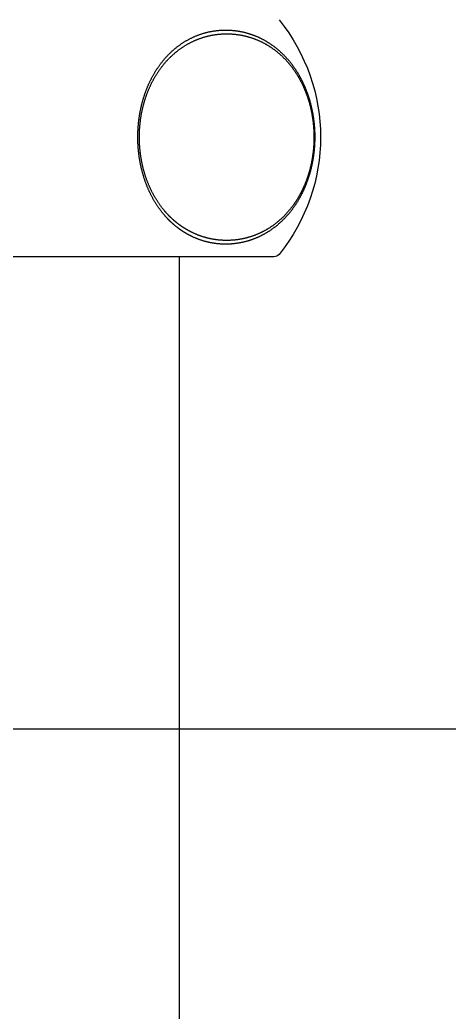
# Model space of a CAD drawing. Header units: millimetres. Extents: x 2213 to 82676, y 1050 to 28650.
# Drawn here: x 22567.75 to 22588, y 17190.01 to 17236.81 of the extents above; entities that cross this region are included whole.
import ezdxf

# ---------------------------------------------------------------- set-up
doc = ezdxf.new("R2010")
doc.units = ezdxf.units.MM
doc.header["$LTSCALE"] = 200
doc.linetypes.add('DASHED', pattern=[0.75, 0.5, -0.25])
doc.linetypes.add('H1', pattern=[1, 0.5, -0.5])
doc.layers.add('A-FIX', color=5, linetype='Continuous')

# ---------------------------------------------------------------- blocks, each defined once
blk = doc.blocks.new('대변기 정면도')
at = {"linetype": 'Continuous'}
for p, q in [((14963.063, 31238.433), (15004.861, 31238.433)), ((14967.537, 31238.433), (14967.537, 30958.436))]:
    blk.add_line(p, q, dxfattribs=at)
at = {"linetype": 'H1', "ltscale": 30}
blk.add_line((14728.962, 31216.158), (15238.962, 31216.158), dxfattribs=at)
at = {"linetype": 'DASHED'}
for points in [[(14964.323, 31248.987), (14964.299, 31248.98), (14964.275, 31248.973), (14964.251, 31248.966), (14964.227, 31248.958), (14964.204, 31248.951), (14964.18, 31248.943), (14964.156, 31248.935), (14964.132, 31248.927), (14964.109, 31248.919), (14964.085, 31248.91), (14964.061, 31248.902), (14964.038, 31248.893), (14964.015, 31248.884), (14963.991, 31248.875), (14963.968, 31248.866), (14963.945, 31248.857), (14963.921, 31248.847), (14963.898, 31248.838), (14963.875, 31248.828), (14963.852, 31248.818), (14963.829, 31248.808), (14963.806, 31248.798), (14963.783, 31248.787), (14963.761, 31248.777), (14963.738, 31248.766), (14963.715, 31248.755), (14963.693, 31248.744), (14963.67, 31248.733), (14963.648, 31248.722), (14963.626, 31248.711), (14963.603, 31248.699), (14963.581, 31248.687), (14963.559, 31248.676), (14963.537, 31248.664), (14963.515, 31248.651), (14963.493, 31248.639), (14963.472, 31248.627), (14963.45, 31248.614), (14963.428, 31248.602), (14963.407, 31248.589), (14963.385, 31248.576), (14963.364, 31248.563), (14963.343, 31248.549), (14963.322, 31248.536), (14963.3, 31248.523), (14963.279, 31248.509), (14963.258, 31248.495), (14963.238, 31248.481), (14963.217, 31248.467), (14963.196, 31248.453), (14963.176, 31248.439), (14963.155, 31248.424), (14963.135, 31248.41), (14963.114, 31248.395), (14963.094, 31248.381), (14963.074, 31248.366), (14963.054, 31248.351), (14963.034, 31248.335), (14963.014, 31248.32), (14962.994, 31248.305), (14962.975, 31248.289), (14962.955, 31248.274), (14962.936, 31248.258), (14962.916, 31248.242), (14962.897, 31248.226), (14962.878, 31248.21), (14962.859, 31248.194), (14962.84, 31248.177), (14962.821, 31248.161), (14962.802, 31248.144), (14962.784, 31248.127), (14962.765, 31248.111), (14962.747, 31248.094), (14962.728, 31248.077), (14962.71, 31248.06), (14962.692, 31248.042), (14962.674, 31248.025), (14962.656, 31248.007), (14962.638, 31247.99), (14962.62, 31247.972), (14962.602, 31247.954), (14962.585, 31247.937), (14962.567, 31247.919), (14962.55, 31247.901), (14962.533, 31247.882), (14962.516, 31247.864), (14962.499, 31247.846), (14962.482, 31247.827), (14962.465, 31247.809), (14962.448, 31247.79), (14962.431, 31247.771), (14962.415, 31247.752), (14962.398, 31247.733), (14962.382, 31247.714), (14962.366, 31247.695), (14962.35, 31247.676), (14962.334, 31247.657), (14962.318, 31247.637), (14962.302, 31247.618), (14962.287, 31247.598), (14962.271, 31247.579), (14962.256, 31247.559), (14962.24, 31247.539), (14962.225, 31247.519), (14962.21, 31247.499), (14962.195, 31247.479), (14962.18, 31247.459), (14962.165, 31247.439), (14962.151, 31247.419), (14962.136, 31247.398), (14962.122, 31247.378), (14962.107, 31247.357), (14962.093, 31247.337), (14962.079, 31247.316), (14962.065, 31247.295), (14962.051, 31247.274), (14962.037, 31247.253), (14962.023, 31247.232), (14962.01, 31247.211), (14961.996, 31247.19), (14961.983, 31247.169), (14961.97, 31247.148), (14961.957, 31247.126), (14961.943, 31247.105), (14961.931, 31247.084), (14961.918, 31247.062), (14961.905, 31247.041), (14961.892, 31247.019), (14961.88, 31246.997), (14961.867, 31246.975), (14961.855, 31246.954), (14961.843, 31246.932), (14961.831, 31246.91), (14961.819, 31246.888), (14961.807, 31246.866), (14961.795, 31246.843), (14961.784, 31246.821), (14961.772, 31246.799), (14961.761, 31246.777), (14961.749, 31246.754), (14961.738, 31246.732), (14961.727, 31246.709), (14961.716, 31246.687), (14961.705, 31246.664), (14961.694, 31246.642), (14961.684, 31246.619), (14961.673, 31246.596), (14961.663, 31246.574), (14961.652, 31246.551), (14961.642, 31246.528), (14961.632, 31246.505), (14961.622, 31246.482), (14961.612, 31246.459), (14961.602, 31246.436), (14961.592, 31246.413), (14961.583, 31246.39), (14961.573, 31246.367), (14961.564, 31246.343), (14961.555, 31246.32), (14961.545, 31246.297), (14961.536, 31246.273), (14961.527, 31246.25), (14961.519, 31246.227), (14961.51, 31246.203), (14961.501, 31246.18), (14961.493, 31246.156), (14961.484, 31246.132), (14961.476, 31246.109), (14961.468, 31246.085), (14961.459, 31246.061), (14961.451, 31246.038), (14961.443, 31246.014), (14961.436, 31245.99), (14961.428, 31245.966), (14961.42, 31245.942), (14961.413, 31245.919), (14961.405, 31245.895), (14961.398, 31245.871), (14961.391, 31245.847), (14961.384, 31245.823), (14961.377, 31245.799), (14961.37, 31245.774), (14961.363, 31245.75), (14961.356, 31245.726), (14961.35, 31245.702), (14961.343, 31245.678), (14961.337, 31245.653), (14961.331, 31245.629), (14961.324, 31245.605), (14961.318, 31245.581), (14961.312, 31245.556), (14961.307, 31245.532), (14961.301, 31245.508), (14961.295, 31245.483), (14961.29, 31245.459), (14961.284, 31245.434), (14961.279, 31245.41), (14961.273, 31245.385), (14961.268, 31245.361), (14961.263, 31245.336), (14961.258, 31245.312), (14961.253, 31245.287), (14961.249, 31245.262), (14961.244, 31245.238), (14961.239, 31245.213), (14961.235, 31245.189), (14961.231, 31245.164), (14961.226, 31245.139), (14961.222, 31245.114), (14961.218, 31245.09), (14961.214, 31245.065), (14961.21, 31245.04), (14961.207, 31245.015), (14961.203, 31244.991), (14961.199, 31244.966), (14961.196, 31244.941), (14961.193, 31244.916), (14961.189, 31244.891), (14961.186, 31244.867), (14961.183, 31244.842), (14961.18, 31244.817), (14961.177, 31244.792), (14961.175, 31244.767), (14961.172, 31244.742), (14961.169, 31244.717), (14961.167, 31244.692), (14961.165, 31244.667), (14961.162, 31244.642), (14961.16, 31244.617), (14961.158, 31244.592), (14961.156, 31244.567), (14961.154, 31244.542), (14961.152, 31244.517), (14961.151, 31244.492), (14961.149, 31244.467), (14961.148, 31244.442), (14961.146, 31244.417), (14961.145, 31244.392), (14961.144, 31244.367), (14961.143, 31244.342), (14961.142, 31244.317), (14961.141, 31244.292), (14961.14, 31244.267), (14961.14, 31244.242), (14961.139, 31244.217), (14961.138, 31244.192), (14961.138, 31244.167), (14961.138, 31244.142), (14961.138, 31244.117), (14961.137, 31244.092), (14961.137, 31244.067), (14961.138, 31244.041), (14961.138, 31244.016), (14961.138, 31243.991), (14961.138, 31243.966), (14961.139, 31243.941), (14961.139, 31243.916), (14961.14, 31243.891), (14961.141, 31243.866), (14961.142, 31243.841), (14961.143, 31243.816), (14961.144, 31243.791), (14961.145, 31243.766), (14961.146, 31243.741), (14961.148, 31243.716), (14961.149, 31243.691), (14961.151, 31243.666), (14961.152, 31243.641), (14961.154, 31243.616), (14961.156, 31243.591), (14961.158, 31243.566), (14961.16, 31243.541), (14961.162, 31243.516), (14961.165, 31243.491), (14961.167, 31243.466), (14961.169, 31243.441), (14961.172, 31243.416), (14961.175, 31243.391), (14961.177, 31243.366), (14961.18, 31243.341), (14961.183, 31243.317), (14961.186, 31243.292), (14961.189, 31243.267), (14961.193, 31243.242), (14961.196, 31243.217), (14961.199, 31243.192), (14961.203, 31243.168), (14961.207, 31243.143), (14961.21, 31243.118), (14961.214, 31243.093), (14961.218, 31243.068), (14961.222, 31243.044), (14961.226, 31243.019), (14961.231, 31242.994), (14961.235, 31242.97), (14961.24, 31242.945), (14961.244, 31242.92), (14961.249, 31242.896), (14961.254, 31242.871), (14961.258, 31242.846), (14961.263, 31242.822), (14961.268, 31242.797), (14961.274, 31242.773), (14961.279, 31242.748), (14961.284, 31242.724), (14961.29, 31242.699), (14961.295, 31242.675), (14961.301, 31242.651), (14961.307, 31242.626), (14961.312, 31242.602), (14961.318, 31242.577), (14961.325, 31242.553), (14961.331, 31242.529), (14961.337, 31242.505), (14961.343, 31242.48), (14961.35, 31242.456), (14961.356, 31242.432), (14961.363, 31242.408), (14961.37, 31242.384), (14961.377, 31242.36), (14961.384, 31242.336), (14961.391, 31242.311), (14961.398, 31242.287), (14961.405, 31242.264), (14961.413, 31242.24), (14961.42, 31242.216), (14961.428, 31242.192), (14961.436, 31242.168), (14961.443, 31242.144), (14961.451, 31242.12), (14961.459, 31242.097), (14961.468, 31242.073), (14961.476, 31242.049), (14961.484, 31242.026), (14961.493, 31242.002), (14961.501, 31241.979), (14961.51, 31241.955), (14961.519, 31241.932), (14961.527, 31241.908), (14961.536, 31241.885), (14961.545, 31241.861), (14961.555, 31241.838), (14961.564, 31241.815), (14961.573, 31241.792), (14961.583, 31241.768), (14961.592, 31241.745), (14961.602, 31241.722), (14961.612, 31241.699), (14961.622, 31241.676), (14961.632, 31241.653), (14961.642, 31241.63), (14961.652, 31241.607), (14961.663, 31241.585), (14961.673, 31241.562), (14961.684, 31241.539), (14961.694, 31241.516), (14961.705, 31241.494), (14961.716, 31241.471), (14961.727, 31241.449), (14961.738, 31241.426), (14961.749, 31241.404), (14961.761, 31241.381), (14961.772, 31241.359), (14961.784, 31241.337), (14961.795, 31241.315), (14961.807, 31241.293), (14961.819, 31241.27), (14961.831, 31241.248), (14961.843, 31241.226), (14961.855, 31241.205), (14961.867, 31241.183), (14961.88, 31241.161), (14961.892, 31241.139), (14961.905, 31241.118), (14961.918, 31241.096), (14961.931, 31241.074), (14961.943, 31241.053), (14961.957, 31241.032), (14961.97, 31241.01), (14961.983, 31240.989), (14961.996, 31240.968), (14962.01, 31240.947), (14962.023, 31240.926), (14962.037, 31240.905), (14962.051, 31240.884), (14962.065, 31240.863), (14962.079, 31240.842), (14962.093, 31240.822), (14962.107, 31240.801), (14962.122, 31240.78), (14962.136, 31240.76), (14962.151, 31240.74), (14962.165, 31240.719), (14962.18, 31240.699), (14962.195, 31240.679), (14962.21, 31240.659), (14962.225, 31240.639), (14962.24, 31240.619), (14962.256, 31240.599), (14962.271, 31240.579), (14962.287, 31240.56), (14962.302, 31240.54), (14962.318, 31240.521), (14962.334, 31240.501), (14962.35, 31240.482), (14962.366, 31240.463), (14962.382, 31240.444), (14962.399, 31240.425), (14962.415, 31240.406), (14962.431, 31240.387), (14962.448, 31240.368), (14962.465, 31240.349), (14962.482, 31240.331), (14962.499, 31240.312), (14962.516, 31240.294), (14962.533, 31240.276), (14962.55, 31240.258), (14962.567, 31240.24), (14962.585, 31240.222), (14962.602, 31240.204), (14962.62, 31240.186), (14962.638, 31240.168), (14962.656, 31240.151), (14962.674, 31240.133), (14962.692, 31240.116), (14962.71, 31240.099), (14962.728, 31240.081), (14962.746, 31240.064), (14962.765, 31240.048), (14962.784, 31240.031), (14962.802, 31240.014), (14962.821, 31239.997), (14962.84, 31239.981), (14962.859, 31239.965), (14962.878, 31239.948), (14962.897, 31239.932), (14962.916, 31239.916), (14962.936, 31239.9), (14962.955, 31239.885), (14962.975, 31239.869), (14962.994, 31239.853), (14963.014, 31239.838), (14963.034, 31239.823), (14963.054, 31239.808), (14963.074, 31239.793), (14963.094, 31239.778), (14963.114, 31239.763), (14963.135, 31239.748), (14963.155, 31239.734), (14963.176, 31239.719), (14963.196, 31239.705), (14963.217, 31239.691), (14963.238, 31239.677), (14963.258, 31239.663), (14963.279, 31239.649), (14963.3, 31239.635), (14963.322, 31239.622), (14963.343, 31239.609), (14963.364, 31239.595), (14963.385, 31239.582), (14963.407, 31239.569), (14963.428, 31239.557), (14963.45, 31239.544), (14963.472, 31239.531), (14963.493, 31239.519), (14963.515, 31239.507), (14963.537, 31239.495), (14963.559, 31239.483), (14963.581, 31239.471), (14963.603, 31239.459), (14963.626, 31239.448), (14963.648, 31239.436), (14963.67, 31239.425), (14963.693, 31239.414), (14963.715, 31239.403), (14963.738, 31239.392), (14963.761, 31239.381), (14963.783, 31239.371), (14963.806, 31239.361), (14963.829, 31239.35), (14963.852, 31239.34), (14963.875, 31239.33), (14963.898, 31239.321), (14963.921, 31239.311), (14963.944, 31239.301), (14963.968, 31239.292), (14963.991, 31239.283), (14964.014, 31239.274), (14964.038, 31239.265), (14964.061, 31239.256), (14964.085, 31239.248), (14964.108, 31239.24), (14964.132, 31239.231), (14964.156, 31239.223), (14964.18, 31239.215), (14964.203, 31239.208), (14964.227, 31239.2), (14964.251, 31239.193), (14964.275, 31239.185), (14964.299, 31239.178), (14964.323, 31239.171), (14964.347, 31239.165), (14964.372, 31239.158), (14964.396, 31239.151), (14964.42, 31239.145), (14964.444, 31239.139), (14964.469, 31239.133), (14964.493, 31239.127), (14964.517, 31239.122), (14964.542, 31239.116), (14964.566, 31239.111), (14964.591, 31239.106), (14964.615, 31239.101), (14964.64, 31239.096), (14964.665, 31239.091), (14964.689, 31239.087), (14964.714, 31239.082), (14964.739, 31239.078), (14964.763, 31239.074), (14964.788, 31239.07), (14964.813, 31239.067), (14964.838, 31239.063), (14964.862, 31239.06), (14964.887, 31239.057), (14964.912, 31239.054), (14964.937, 31239.051), (14964.962, 31239.048), (14964.987, 31239.046), (14965.012, 31239.043), (14965.037, 31239.041), (14965.062, 31239.039), (14965.087, 31239.037), (14965.112, 31239.036), (14965.137, 31239.034), (14965.162, 31239.033), (14965.187, 31239.032), (14965.212, 31239.031), (14965.237, 31239.03), (14965.262, 31239.03), (14965.287, 31239.029), (14965.312, 31239.029), (14965.337, 31239.029), (14965.362, 31239.029), (14965.387, 31239.029), (14965.412, 31239.029), (14965.437, 31239.03), (14965.462, 31239.031), (14965.487, 31239.032), (14965.512, 31239.033), (14965.537, 31239.034), (14965.562, 31239.035), (14965.587, 31239.037), (14965.612, 31239.039), (14965.637, 31239.041), (14965.662, 31239.043), (14965.687, 31239.045), (14965.712, 31239.047), (14965.737, 31239.05), (14965.762, 31239.053), (14965.787, 31239.056), (14965.812, 31239.059), (14965.836, 31239.062), (14965.861, 31239.066), (14965.886, 31239.069), (14965.911, 31239.073), (14965.935, 31239.077), (14965.96, 31239.081), (14965.985, 31239.086), (14966.009, 31239.09), (14966.034, 31239.095), (14966.059, 31239.099), (14966.083, 31239.104), (14966.108, 31239.11), (14966.132, 31239.115), (14966.157, 31239.12), (14966.181, 31239.126), (14966.205, 31239.132), (14966.23, 31239.138), (14966.254, 31239.144), (14966.278, 31239.15), (14966.303, 31239.157), (14966.327, 31239.163), (14966.351, 31239.17), (14966.375, 31239.177), (14966.399, 31239.184), (14966.423, 31239.192), (14966.447, 31239.199), (14966.471, 31239.207), (14966.495, 31239.215), (14966.518, 31239.223), (14966.542, 31239.231), (14966.566, 31239.239), (14966.589, 31239.247), (14966.613, 31239.256), (14966.636, 31239.265), (14966.66, 31239.274), (14966.683, 31239.283), (14966.706, 31239.292), (14966.73, 31239.301), (14966.753, 31239.311), (14966.776, 31239.321), (14966.799, 31239.33), (14966.822, 31239.34), (14966.845, 31239.351), (14966.867, 31239.361), (14966.89, 31239.371), (14966.913, 31239.382)], [(14968.272, 31240.449), (14968.291, 31240.472), (14968.31, 31240.495), (14968.328, 31240.517), (14968.346, 31240.54), (14968.364, 31240.564), (14968.382, 31240.587), (14968.4, 31240.61), (14968.418, 31240.634), (14968.435, 31240.657), (14968.452, 31240.681), (14968.47, 31240.705), (14968.487, 31240.729), (14968.504, 31240.753), (14968.52, 31240.777), (14968.537, 31240.801), (14968.553, 31240.826), (14968.57, 31240.85), (14968.586, 31240.875), (14968.602, 31240.899), (14968.618, 31240.924), (14968.633, 31240.949), (14968.649, 31240.974), (14968.664, 31240.999), (14968.68, 31241.024), (14968.695, 31241.05), (14968.71, 31241.075), (14968.725, 31241.101), (14968.739, 31241.126), (14968.754, 31241.152), (14968.768, 31241.178), (14968.782, 31241.203), (14968.796, 31241.229), (14968.81, 31241.255), (14968.824, 31241.281), (14968.838, 31241.308), (14968.851, 31241.334), (14968.865, 31241.36), (14968.878, 31241.386), (14968.891, 31241.413), (14968.904, 31241.439), (14968.916, 31241.466), (14968.929, 31241.493), (14968.942, 31241.519), (14968.954, 31241.546), (14968.966, 31241.573), (14968.978, 31241.6), (14968.99, 31241.627), (14969.002, 31241.654), (14969.013, 31241.681), (14969.025, 31241.708), (14969.036, 31241.736), (14969.047, 31241.763), (14969.058, 31241.79), (14969.069, 31241.817), (14969.079, 31241.845), (14969.09, 31241.872), (14969.1, 31241.9), (14969.111, 31241.927), (14969.121, 31241.955), (14969.131, 31241.983), (14969.14, 31242.01), (14969.15, 31242.038), (14969.16, 31242.066), (14969.169, 31242.094), (14969.178, 31242.122), (14969.187, 31242.15), (14969.196, 31242.178), (14969.205, 31242.206), (14969.214, 31242.234), (14969.222, 31242.262), (14969.23, 31242.29), (14969.239, 31242.318), (14969.247, 31242.346), (14969.255, 31242.374), (14969.262, 31242.403), (14969.27, 31242.431), (14969.278, 31242.459), (14969.285, 31242.488), (14969.292, 31242.516), (14969.299, 31242.545), (14969.306, 31242.573), (14969.313, 31242.602), (14969.32, 31242.63), (14969.326, 31242.659), (14969.333, 31242.687), (14969.339, 31242.716), (14969.345, 31242.745), (14969.351, 31242.773), (14969.357, 31242.802), (14969.363, 31242.831), (14969.368, 31242.86), (14969.374, 31242.888), (14969.379, 31242.917), (14969.384, 31242.946), (14969.389, 31242.975), (14969.394, 31243.004), (14969.399, 31243.033), (14969.404, 31243.062), (14969.408, 31243.091), (14969.413, 31243.12), (14969.417, 31243.149), (14969.421, 31243.178), (14969.425, 31243.207), (14969.429, 31243.236), (14969.433, 31243.265), (14969.436, 31243.294), (14969.44, 31243.323), (14969.443, 31243.353), (14969.446, 31243.382), (14969.449, 31243.411), (14969.452, 31243.44), (14969.455, 31243.469), (14969.458, 31243.499), (14969.46, 31243.528), (14969.463, 31243.557), (14969.465, 31243.586), (14969.467, 31243.616), (14969.469, 31243.645), (14969.471, 31243.674), (14969.473, 31243.704), (14969.474, 31243.733), (14969.476, 31243.762), (14969.477, 31243.791), (14969.478, 31243.821), (14969.48, 31243.85), (14969.48, 31243.879), (14969.481, 31243.909), (14969.482, 31243.938), (14969.483, 31243.967), (14969.483, 31243.997), (14969.483, 31244.026), (14969.483, 31244.056), (14969.484, 31244.085), (14969.483, 31244.114), (14969.483, 31244.144), (14969.483, 31244.173), (14969.482, 31244.202), (14969.482, 31244.232), (14969.481, 31244.261), (14969.48, 31244.29), (14969.479, 31244.32), (14969.478, 31244.349), (14969.477, 31244.378), (14969.475, 31244.408), (14969.474, 31244.437), (14969.472, 31244.466), (14969.47, 31244.495), (14969.468, 31244.525), (14969.466, 31244.554), (14969.464, 31244.583), (14969.462, 31244.613), (14969.459, 31244.642), (14969.457, 31244.671), (14969.454, 31244.7), (14969.451, 31244.729), (14969.448, 31244.759), (14969.445, 31244.788), (14969.442, 31244.817), (14969.438, 31244.846), (14969.435, 31244.875), (14969.431, 31244.904), (14969.427, 31244.933), (14969.424, 31244.962), (14969.42, 31244.991), (14969.415, 31245.02), (14969.411, 31245.049), (14969.407, 31245.078), (14969.402, 31245.107), (14969.397, 31245.136), (14969.392, 31245.165), (14969.387, 31245.194), (14969.382, 31245.223), (14969.377, 31245.252), (14969.372, 31245.281), (14969.366, 31245.31), (14969.361, 31245.338), (14969.355, 31245.367), (14969.349, 31245.396), (14969.343, 31245.425), (14969.337, 31245.453), (14969.33, 31245.482), (14969.324, 31245.51), (14969.317, 31245.539), (14969.31, 31245.568), (14969.303, 31245.596), (14969.296, 31245.625), (14969.289, 31245.653), (14969.282, 31245.682), (14969.274, 31245.71), (14969.267, 31245.738), (14969.259, 31245.767), (14969.251, 31245.795), (14969.243, 31245.823), (14969.235, 31245.851), (14969.227, 31245.88), (14969.218, 31245.908), (14969.21, 31245.936), (14969.201, 31245.964), (14969.192, 31245.992), (14969.183, 31246.02), (14969.174, 31246.048), (14969.165, 31246.076), (14969.155, 31246.104), (14969.146, 31246.132), (14969.136, 31246.159), (14969.126, 31246.187), (14969.116, 31246.215), (14969.106, 31246.243), (14969.096, 31246.27), (14969.085, 31246.298), (14969.075, 31246.325), (14969.064, 31246.353), (14969.053, 31246.38), (14969.042, 31246.407), (14969.031, 31246.435), (14969.02, 31246.462), (14969.008, 31246.489), (14968.997, 31246.516), (14968.985, 31246.543), (14968.973, 31246.57), (14968.961, 31246.597), (14968.949, 31246.624), (14968.936, 31246.65), (14968.924, 31246.677), (14968.911, 31246.704), (14968.899, 31246.73), (14968.886, 31246.757), (14968.873, 31246.783), (14968.859, 31246.809), (14968.846, 31246.836), (14968.832, 31246.862), (14968.819, 31246.888), (14968.805, 31246.914), (14968.791, 31246.94), (14968.777, 31246.966), (14968.763, 31246.991), (14968.748, 31247.017), (14968.734, 31247.043), (14968.719, 31247.068), (14968.704, 31247.093), (14968.689, 31247.119), (14968.674, 31247.144), (14968.659, 31247.169), (14968.643, 31247.194), (14968.627, 31247.219), (14968.612, 31247.244), (14968.596, 31247.269), (14968.58, 31247.293), (14968.563, 31247.318), (14968.547, 31247.342), (14968.53, 31247.367), (14968.514, 31247.391), (14968.497, 31247.415), (14968.48, 31247.439), (14968.463, 31247.463), (14968.445, 31247.487), (14968.428, 31247.511), (14968.41, 31247.534), (14968.393, 31247.558), (14968.375, 31247.581), (14968.357, 31247.604), (14968.338, 31247.627), (14968.32, 31247.651), (14968.301, 31247.673), (14968.283, 31247.696), (14968.264, 31247.719), (14968.245, 31247.741), (14968.226, 31247.764), (14968.206, 31247.786), (14968.187, 31247.808), (14968.167, 31247.83), (14968.148, 31247.852), (14968.128, 31247.874), (14968.108, 31247.895), (14968.088, 31247.917), (14968.067, 31247.938), (14968.047, 31247.959), (14968.026, 31247.98), (14968.006, 31248.001), (14967.985, 31248.022), (14967.964, 31248.043), (14967.942, 31248.063), (14967.921, 31248.083), (14967.9, 31248.104), (14967.878, 31248.124), (14967.856, 31248.143), (14967.835, 31248.163), (14967.812, 31248.183), (14967.79, 31248.202), (14967.768, 31248.221), (14967.746, 31248.24), (14967.723, 31248.259), (14967.7, 31248.278), (14967.677, 31248.296), (14967.654, 31248.315), (14967.631, 31248.333), (14967.608, 31248.351), (14967.585, 31248.369), (14967.561, 31248.386), (14967.538, 31248.404), (14967.514, 31248.421), (14967.49, 31248.438), (14967.466, 31248.455), (14967.442, 31248.472), (14967.417, 31248.488), (14967.393, 31248.505), (14967.368, 31248.521), (14967.343, 31248.537), (14967.319, 31248.553), (14967.294, 31248.568), (14967.269, 31248.584), (14967.243, 31248.599), (14967.218, 31248.614), (14967.193, 31248.629), (14967.167, 31248.644), (14967.142, 31248.658), (14967.116, 31248.672), (14967.09, 31248.686), (14967.064, 31248.7), (14967.038, 31248.714), (14967.012, 31248.727), (14966.985, 31248.741), (14966.959, 31248.754), (14966.933, 31248.767), (14966.906, 31248.779), (14966.879, 31248.792), (14966.853, 31248.804), (14966.826, 31248.816), (14966.799, 31248.828), (14966.772, 31248.839), (14966.745, 31248.851), (14966.717, 31248.862), (14966.69, 31248.873), (14966.663, 31248.883), (14966.635, 31248.894), (14966.608, 31248.904), (14966.58, 31248.914), (14966.552, 31248.924), (14966.524, 31248.934), (14966.496, 31248.943), (14966.468, 31248.952), (14966.44, 31248.961), (14966.412, 31248.97), (14966.384, 31248.978), (14966.356, 31248.986), (14966.328, 31248.994), (14966.299, 31249.002), (14966.271, 31249.01), (14966.242, 31249.017), (14966.214, 31249.024), (14966.185, 31249.031), (14966.157, 31249.038), (14966.128, 31249.044), (14966.099, 31249.05), (14966.07, 31249.056), (14966.042, 31249.062), (14966.013, 31249.068), (14965.984, 31249.073), (14965.955, 31249.078), (14965.926, 31249.083), (14965.897, 31249.087), (14965.868, 31249.092), (14965.838, 31249.096), (14965.809, 31249.1), (14965.78, 31249.103), (14965.751, 31249.107), (14965.722, 31249.11), (14965.692, 31249.113), (14965.663, 31249.115), (14965.634, 31249.118), (14965.604, 31249.12), (14965.575, 31249.122), (14965.546, 31249.124), (14965.516, 31249.125), (14965.487, 31249.127), (14965.457, 31249.128), (14965.428, 31249.128), (14965.398, 31249.129), (14965.369, 31249.129), (14965.34, 31249.129), (14965.31, 31249.129), (14965.281, 31249.129), (14965.251, 31249.128), (14965.222, 31249.127), (14965.192, 31249.126), (14965.163, 31249.125), (14965.134, 31249.123), (14965.104, 31249.122), (14965.075, 31249.12), (14965.045, 31249.117), (14965.016, 31249.115), (14964.987, 31249.112), (14964.957, 31249.109), (14964.928, 31249.106), (14964.899, 31249.103), (14964.87, 31249.099), (14964.84, 31249.095), (14964.811, 31249.091), (14964.782, 31249.087), (14964.753, 31249.082), (14964.724, 31249.077), (14964.695, 31249.072), (14964.666, 31249.067), (14964.637, 31249.062), (14964.608, 31249.056), (14964.58, 31249.05), (14964.551, 31249.044), (14964.522, 31249.038), (14964.494, 31249.031), (14964.465, 31249.024), (14964.437, 31249.017), (14964.408, 31249.01), (14964.38, 31249.002), (14964.351, 31248.995), (14964.323, 31248.987)], [(14964.289, 31248.815), (14964.265, 31248.808), (14964.242, 31248.801), (14964.219, 31248.795), (14964.195, 31248.787), (14964.172, 31248.78), (14964.149, 31248.773), (14964.126, 31248.765), (14964.103, 31248.758), (14964.08, 31248.75), (14964.057, 31248.742), (14964.034, 31248.734), (14964.011, 31248.725), (14963.988, 31248.717), (14963.965, 31248.708), (14963.942, 31248.699), (14963.92, 31248.691), (14963.897, 31248.682), (14963.874, 31248.672), (14963.852, 31248.663), (14963.829, 31248.654), (14963.807, 31248.644), (14963.785, 31248.634), (14963.762, 31248.624), (14963.74, 31248.614), (14963.718, 31248.604), (14963.696, 31248.594), (14963.674, 31248.583), (14963.652, 31248.572), (14963.63, 31248.562), (14963.608, 31248.551), (14963.587, 31248.54), (14963.565, 31248.529), (14963.543, 31248.517), (14963.522, 31248.506), (14963.5, 31248.494), (14963.479, 31248.482), (14963.458, 31248.471), (14963.437, 31248.459), (14963.415, 31248.446), (14963.394, 31248.434), (14963.373, 31248.422), (14963.353, 31248.409), (14963.332, 31248.396), (14963.311, 31248.384), (14963.29, 31248.371), (14963.27, 31248.358), (14963.249, 31248.344), (14963.229, 31248.331), (14963.209, 31248.318), (14963.188, 31248.304), (14963.168, 31248.29), (14963.148, 31248.276), (14963.128, 31248.262), (14963.108, 31248.248), (14963.089, 31248.234), (14963.069, 31248.22), (14963.049, 31248.205), (14963.03, 31248.191), (14963.01, 31248.176), (14962.991, 31248.161), (14962.972, 31248.146), (14962.952, 31248.131), (14962.933, 31248.116), (14962.914, 31248.101), (14962.896, 31248.085), (14962.877, 31248.07), (14962.858, 31248.054), (14962.84, 31248.038), (14962.821, 31248.023), (14962.803, 31248.007), (14962.784, 31247.991), (14962.766, 31247.974), (14962.748, 31247.958), (14962.73, 31247.942), (14962.712, 31247.925), (14962.694, 31247.908), (14962.677, 31247.892), (14962.659, 31247.875), (14962.641, 31247.858), (14962.624, 31247.841), (14962.607, 31247.824), (14962.589, 31247.806), (14962.572, 31247.789), (14962.555, 31247.772), (14962.538, 31247.754), (14962.522, 31247.736), (14962.505, 31247.719), (14962.488, 31247.701), (14962.472, 31247.683), (14962.455, 31247.665), (14962.439, 31247.647), (14962.423, 31247.629), (14962.407, 31247.61), (14962.391, 31247.592), (14962.375, 31247.573), (14962.359, 31247.555), (14962.343, 31247.536), (14962.328, 31247.517), (14962.312, 31247.498), (14962.297, 31247.48), (14962.282, 31247.46), (14962.267, 31247.441), (14962.252, 31247.422), (14962.237, 31247.403), (14962.222, 31247.384), (14962.207, 31247.364), (14962.193, 31247.345), (14962.178, 31247.325), (14962.164, 31247.305), (14962.149, 31247.286), (14962.135, 31247.266), (14962.121, 31247.246), (14962.107, 31247.226), (14962.093, 31247.206), (14962.079, 31247.186), (14962.066, 31247.166), (14962.052, 31247.145), (14962.039, 31247.125), (14962.026, 31247.105), (14962.012, 31247.084), (14961.999, 31247.064), (14961.986, 31247.043), (14961.973, 31247.022), (14961.96, 31247.001), (14961.948, 31246.981), (14961.935, 31246.96), (14961.923, 31246.939), (14961.91, 31246.918), (14961.898, 31246.897), (14961.886, 31246.876), (14961.874, 31246.854), (14961.862, 31246.833), (14961.85, 31246.812), (14961.838, 31246.79), (14961.827, 31246.769), (14961.815, 31246.748), (14961.804, 31246.726), (14961.792, 31246.704), (14961.781, 31246.683), (14961.77, 31246.661), (14961.759, 31246.639), (14961.748, 31246.618), (14961.738, 31246.596), (14961.727, 31246.574), (14961.716, 31246.552), (14961.706, 31246.53), (14961.695, 31246.508), (14961.685, 31246.486), (14961.675, 31246.463), (14961.665, 31246.441), (14961.655, 31246.419), (14961.645, 31246.397), (14961.636, 31246.374), (14961.626, 31246.352), (14961.616, 31246.329), (14961.607, 31246.307), (14961.598, 31246.284), (14961.589, 31246.262), (14961.58, 31246.239), (14961.571, 31246.217), (14961.562, 31246.194), (14961.553, 31246.171), (14961.544, 31246.148), (14961.536, 31246.125), (14961.527, 31246.103), (14961.519, 31246.08), (14961.511, 31246.057), (14961.502, 31246.034), (14961.494, 31246.011), (14961.486, 31245.988), (14961.479, 31245.965), (14961.471, 31245.941), (14961.463, 31245.918), (14961.456, 31245.895), (14961.448, 31245.872), (14961.441, 31245.849), (14961.434, 31245.825), (14961.427, 31245.802), (14961.419, 31245.779), (14961.413, 31245.755), (14961.406, 31245.732), (14961.399, 31245.708), (14961.392, 31245.685), (14961.386, 31245.662), (14961.379, 31245.638), (14961.373, 31245.614), (14961.367, 31245.591), (14961.361, 31245.567), (14961.355, 31245.544), (14961.349, 31245.52), (14961.343, 31245.496), (14961.337, 31245.473), (14961.332, 31245.449), (14961.326, 31245.425), (14961.321, 31245.401), (14961.315, 31245.378), (14961.31, 31245.354), (14961.305, 31245.33), (14961.3, 31245.306), (14961.295, 31245.282), (14961.29, 31245.258), (14961.286, 31245.234), (14961.281, 31245.21), (14961.277, 31245.186), (14961.272, 31245.162), (14961.268, 31245.138), (14961.264, 31245.114), (14961.259, 31245.09), (14961.255, 31245.066), (14961.252, 31245.042), (14961.248, 31245.018), (14961.244, 31244.994), (14961.24, 31244.97), (14961.237, 31244.946), (14961.233, 31244.922), (14961.23, 31244.898), (14961.227, 31244.873), (14961.224, 31244.849), (14961.221, 31244.825), (14961.218, 31244.801), (14961.215, 31244.777), (14961.212, 31244.752), (14961.21, 31244.728), (14961.207, 31244.704), (14961.205, 31244.68), (14961.202, 31244.655), (14961.2, 31244.631), (14961.198, 31244.607), (14961.196, 31244.583), (14961.194, 31244.558), (14961.192, 31244.534), (14961.19, 31244.51), (14961.189, 31244.485), (14961.187, 31244.461), (14961.186, 31244.437), (14961.184, 31244.412), (14961.183, 31244.388), (14961.182, 31244.364), (14961.181, 31244.339), (14961.18, 31244.315), (14961.179, 31244.29), (14961.178, 31244.266), (14961.177, 31244.242), (14961.177, 31244.217), (14961.176, 31244.193), (14961.176, 31244.169), (14961.175, 31244.144), (14961.175, 31244.12), (14961.175, 31244.095), (14961.175, 31244.071), (14961.175, 31244.047), (14961.175, 31244.022), (14961.176, 31243.998), (14961.176, 31243.974), (14961.176, 31243.949), (14961.177, 31243.925), (14961.178, 31243.9), (14961.178, 31243.876), (14961.179, 31243.852), (14961.18, 31243.827), (14961.181, 31243.803), (14961.182, 31243.779), (14961.184, 31243.754), (14961.185, 31243.73), (14961.186, 31243.706), (14961.188, 31243.681), (14961.19, 31243.657), (14961.191, 31243.633), (14961.193, 31243.608), (14961.195, 31243.584), (14961.197, 31243.56), (14961.199, 31243.535), (14961.201, 31243.511), (14961.204, 31243.487), (14961.206, 31243.463), (14961.209, 31243.438), (14961.211, 31243.414), (14961.214, 31243.39), (14961.217, 31243.366), (14961.22, 31243.341), (14961.223, 31243.317), (14961.226, 31243.293), (14961.229, 31243.269), (14961.232, 31243.245), (14961.236, 31243.221), (14961.239, 31243.196), (14961.243, 31243.172), (14961.246, 31243.148), (14961.25, 31243.124), (14961.254, 31243.1), (14961.258, 31243.076), (14961.262, 31243.052), (14961.266, 31243.028), (14961.271, 31243.004), (14961.275, 31242.98), (14961.28, 31242.956), (14961.284, 31242.932), (14961.289, 31242.908), (14961.294, 31242.884), (14961.298, 31242.86), (14961.303, 31242.836), (14961.309, 31242.813), (14961.314, 31242.789), (14961.319, 31242.765), (14961.324, 31242.741), (14961.33, 31242.717), (14961.335, 31242.694), (14961.341, 31242.67), (14961.347, 31242.646), (14961.353, 31242.623), (14961.359, 31242.599), (14961.365, 31242.575), (14961.371, 31242.552), (14961.377, 31242.528), (14961.384, 31242.505), (14961.39, 31242.481), (14961.397, 31242.458), (14961.403, 31242.434), (14961.41, 31242.411), (14961.417, 31242.387), (14961.424, 31242.364), (14961.431, 31242.341), (14961.438, 31242.317), (14961.446, 31242.294), (14961.453, 31242.271), (14961.461, 31242.248), (14961.468, 31242.225), (14961.476, 31242.201), (14961.484, 31242.178), (14961.492, 31242.155), (14961.5, 31242.132), (14961.508, 31242.109), (14961.516, 31242.086), (14961.524, 31242.063), (14961.533, 31242.041), (14961.541, 31242.018), (14961.55, 31241.995), (14961.559, 31241.972), (14961.567, 31241.949), (14961.576, 31241.927), (14961.585, 31241.904), (14961.595, 31241.882), (14961.604, 31241.859), (14961.613, 31241.837), (14961.623, 31241.814), (14961.632, 31241.792), (14961.642, 31241.769), (14961.652, 31241.747), (14961.662, 31241.725), (14961.672, 31241.702), (14961.682, 31241.68), (14961.692, 31241.658), (14961.702, 31241.636), (14961.713, 31241.614), (14961.723, 31241.592), (14961.734, 31241.57), (14961.745, 31241.548), (14961.755, 31241.526), (14961.766, 31241.505), (14961.777, 31241.483), (14961.789, 31241.461), (14961.8, 31241.439), (14961.811, 31241.418), (14961.823, 31241.396), (14961.834, 31241.375), (14961.846, 31241.354), (14961.858, 31241.332), (14961.87, 31241.311), (14961.882, 31241.29), (14961.894, 31241.269), (14961.906, 31241.248), (14961.918, 31241.226), (14961.931, 31241.206), (14961.943, 31241.185), (14961.956, 31241.164), (14961.969, 31241.143), (14961.982, 31241.122), (14961.995, 31241.102), (14962.008, 31241.081), (14962.021, 31241.061), (14962.034, 31241.04), (14962.048, 31241.02), (14962.061, 31241), (14962.075, 31240.979), (14962.088, 31240.959), (14962.102, 31240.939), (14962.116, 31240.919), (14962.13, 31240.899), (14962.144, 31240.879), (14962.159, 31240.86), (14962.173, 31240.84), (14962.188, 31240.82), (14962.202, 31240.801), (14962.217, 31240.781), (14962.232, 31240.762), (14962.246, 31240.743), (14962.261, 31240.723), (14962.277, 31240.704), (14962.292, 31240.685), (14962.307, 31240.666), (14962.323, 31240.647), (14962.338, 31240.629), (14962.354, 31240.61), (14962.369, 31240.591), (14962.385, 31240.573), (14962.401, 31240.554), (14962.417, 31240.536), (14962.433, 31240.518), (14962.45, 31240.5), (14962.466, 31240.481), (14962.483, 31240.463), (14962.499, 31240.446), (14962.516, 31240.428), (14962.533, 31240.41), (14962.549, 31240.393), (14962.566, 31240.375), (14962.583, 31240.358), (14962.601, 31240.34), (14962.618, 31240.323), (14962.635, 31240.306), (14962.653, 31240.289), (14962.67, 31240.272), (14962.688, 31240.255), (14962.706, 31240.239), (14962.724, 31240.222), (14962.742, 31240.206), (14962.76, 31240.189), (14962.778, 31240.173), (14962.796, 31240.157), (14962.815, 31240.141), (14962.833, 31240.125), (14962.852, 31240.109), (14962.87, 31240.094), (14962.889, 31240.078), (14962.908, 31240.063), (14962.927, 31240.047), (14962.946, 31240.032), (14962.965, 31240.017), (14962.984, 31240.002), (14963.004, 31239.987), (14963.023, 31239.972), (14963.043, 31239.958), (14963.062, 31239.943), (14963.082, 31239.929), (14963.102, 31239.915), (14963.121, 31239.9), (14963.141, 31239.886), (14963.161, 31239.873), (14963.181, 31239.859), (14963.202, 31239.845), (14963.222, 31239.832), (14963.242, 31239.818), (14963.263, 31239.805), (14963.283, 31239.792), (14963.304, 31239.779), (14963.325, 31239.766), (14963.345, 31239.753), (14963.366, 31239.741), (14963.387, 31239.728), (14963.408, 31239.716), (14963.429, 31239.704), (14963.451, 31239.692), (14963.472, 31239.68), (14963.493, 31239.668), (14963.515, 31239.656), (14963.536, 31239.645), (14963.558, 31239.633), (14963.579, 31239.622), (14963.601, 31239.611), (14963.623, 31239.6), (14963.644, 31239.589), (14963.666, 31239.579), (14963.688, 31239.568), (14963.71, 31239.558), (14963.733, 31239.548), (14963.755, 31239.537), (14963.777, 31239.527), (14963.799, 31239.518), (14963.822, 31239.508), (14963.844, 31239.498), (14963.867, 31239.489), (14963.889, 31239.48), (14963.912, 31239.471), (14963.934, 31239.462), (14963.957, 31239.453), (14963.98, 31239.444), (14964.003, 31239.436), (14964.026, 31239.427), (14964.049, 31239.419), (14964.072, 31239.411), (14964.095, 31239.403), (14964.118, 31239.396), (14964.141, 31239.388), (14964.164, 31239.38), (14964.187, 31239.373), (14964.211, 31239.366), (14964.234, 31239.359), (14964.257, 31239.352), (14964.281, 31239.346), (14964.304, 31239.339), (14964.328, 31239.333), (14964.351, 31239.326), (14964.375, 31239.32), (14964.399, 31239.314), (14964.422, 31239.309), (14964.446, 31239.303), (14964.47, 31239.298), (14964.493, 31239.292), (14964.517, 31239.287), (14964.541, 31239.282), (14964.565, 31239.277), (14964.589, 31239.273), (14964.613, 31239.268), (14964.637, 31239.264), (14964.661, 31239.26), (14964.685, 31239.255), (14964.709, 31239.252), (14964.733, 31239.248), (14964.757, 31239.244), (14964.781, 31239.241), (14964.805, 31239.238), (14964.83, 31239.234), (14964.854, 31239.232), (14964.878, 31239.229), (14964.902, 31239.226), (14964.926, 31239.224), (14964.951, 31239.221), (14964.975, 31239.219), (14964.999, 31239.217), (14965.024, 31239.215), (14965.048, 31239.214), (14965.072, 31239.212), (14965.096, 31239.211), (14965.121, 31239.21), (14965.145, 31239.209), (14965.17, 31239.208), (14965.194, 31239.207), (14965.218, 31239.206), (14965.243, 31239.206), (14965.267, 31239.206), (14965.291, 31239.206), (14965.316, 31239.206), (14965.34, 31239.206), (14965.364, 31239.206), (14965.389, 31239.207), (14965.413, 31239.208), (14965.437, 31239.208), (14965.462, 31239.21), (14965.486, 31239.211), (14965.51, 31239.212), (14965.535, 31239.214), (14965.559, 31239.215), (14965.583, 31239.217), (14965.608, 31239.219), (14965.632, 31239.221), (14965.656, 31239.223), (14965.68, 31239.226), (14965.705, 31239.228), (14965.729, 31239.231), (14965.753, 31239.234), (14965.777, 31239.237), (14965.801, 31239.241), (14965.825, 31239.244), (14965.85, 31239.247), (14965.874, 31239.251), (14965.898, 31239.255), (14965.922, 31239.259), (14965.946, 31239.263), (14965.97, 31239.268), (14965.994, 31239.272), (14966.018, 31239.277), (14966.041, 31239.282), (14966.065, 31239.287), (14966.089, 31239.292), (14966.113, 31239.297), (14966.137, 31239.302), (14966.16, 31239.308), (14966.184, 31239.314), (14966.208, 31239.32), (14966.231, 31239.326), (14966.255, 31239.332), (14966.278, 31239.338), (14966.302, 31239.345), (14966.325, 31239.352), (14966.349, 31239.358), (14966.372, 31239.365), (14966.395, 31239.373), (14966.419, 31239.38), (14966.442, 31239.387), (14966.465, 31239.395), (14966.488, 31239.403), (14966.511, 31239.411), (14966.534, 31239.419), (14966.557, 31239.427), (14966.58, 31239.435), (14966.603, 31239.444), (14966.626, 31239.452), (14966.649, 31239.461), (14966.671, 31239.47), (14966.694, 31239.479), (14966.716, 31239.488), (14966.739, 31239.498), (14966.761, 31239.507), (14966.784, 31239.517), (14966.806, 31239.526), (14966.828, 31239.536), (14966.85, 31239.547)], [(14968.203, 31240.576), (14968.221, 31240.598), (14968.24, 31240.62), (14968.258, 31240.642), (14968.276, 31240.664), (14968.294, 31240.686), (14968.312, 31240.709), (14968.33, 31240.731), (14968.347, 31240.754), (14968.365, 31240.777), (14968.382, 31240.799), (14968.399, 31240.822), (14968.416, 31240.845), (14968.433, 31240.869), (14968.449, 31240.892), (14968.466, 31240.915), (14968.482, 31240.939), (14968.499, 31240.962), (14968.515, 31240.986), (14968.531, 31241.01), (14968.546, 31241.034), (14968.562, 31241.058), (14968.578, 31241.082), (14968.593, 31241.106), (14968.608, 31241.13), (14968.623, 31241.154), (14968.638, 31241.179), (14968.653, 31241.203), (14968.667, 31241.228), (14968.682, 31241.253), (14968.696, 31241.277), (14968.71, 31241.302), (14968.724, 31241.327), (14968.738, 31241.352), (14968.752, 31241.377), (14968.766, 31241.403), (14968.779, 31241.428), (14968.792, 31241.453), (14968.805, 31241.479), (14968.818, 31241.504), (14968.831, 31241.53), (14968.844, 31241.555), (14968.856, 31241.581), (14968.869, 31241.607), (14968.881, 31241.633), (14968.893, 31241.659), (14968.905, 31241.685), (14968.917, 31241.711), (14968.929, 31241.737), (14968.94, 31241.763), (14968.952, 31241.789), (14968.963, 31241.816), (14968.974, 31241.842), (14968.985, 31241.868), (14968.996, 31241.895), (14969.006, 31241.921), (14969.017, 31241.948), (14969.027, 31241.975), (14969.038, 31242.001), (14969.048, 31242.028), (14969.058, 31242.055), (14969.067, 31242.082), (14969.077, 31242.109), (14969.087, 31242.136), (14969.096, 31242.163), (14969.105, 31242.19), (14969.114, 31242.217), (14969.123, 31242.244), (14969.132, 31242.271), (14969.141, 31242.299), (14969.149, 31242.326), (14969.158, 31242.353), (14969.166, 31242.381), (14969.174, 31242.408), (14969.182, 31242.436), (14969.19, 31242.463), (14969.197, 31242.491), (14969.205, 31242.518), (14969.212, 31242.546), (14969.22, 31242.574), (14969.227, 31242.601), (14969.234, 31242.629), (14969.241, 31242.657), (14969.247, 31242.685), (14969.254, 31242.713), (14969.26, 31242.741), (14969.267, 31242.768), (14969.273, 31242.796), (14969.279, 31242.824), (14969.285, 31242.852), (14969.291, 31242.88), (14969.296, 31242.908), (14969.302, 31242.936), (14969.307, 31242.965), (14969.312, 31242.993), (14969.317, 31243.021), (14969.322, 31243.049), (14969.327, 31243.077), (14969.332, 31243.105), (14969.336, 31243.134), (14969.341, 31243.162), (14969.345, 31243.19), (14969.349, 31243.219), (14969.353, 31243.247), (14969.357, 31243.275), (14969.36, 31243.304), (14969.364, 31243.332), (14969.367, 31243.36), (14969.371, 31243.389), (14969.374, 31243.417), (14969.377, 31243.446), (14969.38, 31243.474), (14969.383, 31243.503), (14969.385, 31243.531), (14969.388, 31243.56), (14969.39, 31243.588), (14969.392, 31243.617), (14969.394, 31243.645), (14969.396, 31243.674), (14969.398, 31243.702), (14969.4, 31243.731), (14969.402, 31243.76), (14969.403, 31243.788), (14969.404, 31243.817), (14969.405, 31243.845), (14969.406, 31243.874), (14969.407, 31243.903), (14969.408, 31243.931), (14969.409, 31243.96), (14969.409, 31243.989), (14969.41, 31244.017), (14969.41, 31244.046), (14969.41, 31244.075), (14969.41, 31244.103), (14969.41, 31244.132), (14969.409, 31244.161), (14969.409, 31244.189), (14969.408, 31244.218), (14969.408, 31244.247), (14969.407, 31244.276), (14969.406, 31244.304), (14969.405, 31244.333), (14969.404, 31244.362), (14969.402, 31244.39), (14969.401, 31244.419), (14969.399, 31244.448), (14969.397, 31244.476), (14969.395, 31244.505), (14969.393, 31244.534), (14969.391, 31244.562), (14969.389, 31244.591), (14969.386, 31244.619), (14969.384, 31244.648), (14969.381, 31244.677), (14969.378, 31244.705), (14969.375, 31244.734), (14969.372, 31244.762), (14969.369, 31244.791), (14969.365, 31244.819), (14969.362, 31244.848), (14969.358, 31244.876), (14969.354, 31244.905), (14969.35, 31244.933), (14969.346, 31244.962), (14969.342, 31244.99), (14969.337, 31245.019), (14969.333, 31245.047), (14969.328, 31245.075), (14969.323, 31245.104), (14969.319, 31245.132), (14969.313, 31245.16), (14969.308, 31245.189), (14969.303, 31245.217), (14969.297, 31245.245), (14969.292, 31245.273), (14969.286, 31245.301), (14969.28, 31245.329), (14969.274, 31245.358), (14969.268, 31245.386), (14969.262, 31245.414), (14969.255, 31245.442), (14969.248, 31245.47), (14969.242, 31245.498), (14969.235, 31245.525), (14969.228, 31245.553), (14969.221, 31245.581), (14969.213, 31245.609), (14969.206, 31245.637), (14969.198, 31245.664), (14969.191, 31245.692), (14969.183, 31245.72), (14969.175, 31245.747), (14969.167, 31245.775), (14969.158, 31245.802), (14969.15, 31245.83), (14969.141, 31245.857), (14969.133, 31245.885), (14969.124, 31245.912), (14969.115, 31245.939), (14969.106, 31245.967), (14969.096, 31245.994), (14969.087, 31246.021), (14969.077, 31246.048), (14969.068, 31246.075), (14969.058, 31246.102), (14969.048, 31246.129), (14969.038, 31246.156), (14969.027, 31246.183), (14969.017, 31246.21), (14969.006, 31246.236), (14968.996, 31246.263), (14968.985, 31246.29), (14968.974, 31246.316), (14968.963, 31246.343), (14968.951, 31246.369), (14968.94, 31246.396), (14968.928, 31246.422), (14968.917, 31246.448), (14968.905, 31246.474), (14968.893, 31246.5), (14968.881, 31246.526), (14968.868, 31246.552), (14968.856, 31246.578), (14968.843, 31246.604), (14968.831, 31246.63), (14968.818, 31246.655), (14968.805, 31246.681), (14968.791, 31246.707), (14968.778, 31246.732), (14968.765, 31246.757), (14968.751, 31246.783), (14968.737, 31246.808), (14968.723, 31246.833), (14968.709, 31246.858), (14968.695, 31246.883), (14968.681, 31246.908), (14968.666, 31246.932), (14968.652, 31246.957), (14968.637, 31246.982), (14968.622, 31247.006), (14968.607, 31247.03), (14968.591, 31247.055), (14968.576, 31247.079), (14968.561, 31247.103), (14968.545, 31247.127), (14968.529, 31247.151), (14968.513, 31247.175), (14968.497, 31247.199), (14968.481, 31247.222), (14968.464, 31247.246), (14968.448, 31247.269), (14968.431, 31247.292), (14968.414, 31247.316), (14968.397, 31247.339), (14968.38, 31247.362), (14968.362, 31247.384), (14968.345, 31247.407), (14968.327, 31247.43), (14968.309, 31247.452), (14968.292, 31247.475), (14968.273, 31247.497), (14968.255, 31247.519), (14968.237, 31247.541), (14968.218, 31247.563), (14968.2, 31247.585), (14968.181, 31247.607), (14968.162, 31247.628), (14968.143, 31247.65), (14968.124, 31247.671), (14968.104, 31247.692), (14968.085, 31247.713), (14968.065, 31247.734), (14968.045, 31247.755), (14968.025, 31247.776), (14968.005, 31247.796), (14967.985, 31247.817), (14967.965, 31247.837), (14967.944, 31247.857), (14967.923, 31247.877), (14967.903, 31247.897), (14967.882, 31247.916), (14967.861, 31247.936), (14967.84, 31247.955), (14967.818, 31247.975), (14967.797, 31247.994), (14967.775, 31248.013), (14967.753, 31248.031), (14967.732, 31248.05), (14967.71, 31248.068), (14967.688, 31248.087), (14967.665, 31248.105), (14967.643, 31248.123), (14967.62, 31248.141), (14967.598, 31248.158), (14967.575, 31248.176), (14967.552, 31248.193), (14967.529, 31248.21), (14967.506, 31248.227), (14967.483, 31248.244), (14967.459, 31248.261), (14967.436, 31248.277), (14967.412, 31248.293), (14967.389, 31248.309), (14967.365, 31248.325), (14967.341, 31248.341), (14967.317, 31248.357), (14967.292, 31248.372), (14967.268, 31248.387), (14967.244, 31248.402), (14967.219, 31248.417), (14967.194, 31248.432), (14967.17, 31248.446), (14967.145, 31248.46), (14967.12, 31248.475), (14967.095, 31248.488), (14967.069, 31248.502), (14967.044, 31248.516), (14967.019, 31248.529), (14966.993, 31248.542), (14966.968, 31248.555), (14966.942, 31248.568), (14966.916, 31248.58), (14966.89, 31248.593), (14966.864, 31248.605), (14966.838, 31248.617), (14966.812, 31248.629), (14966.786, 31248.64), (14966.759, 31248.652), (14966.733, 31248.663), (14966.706, 31248.674), (14966.68, 31248.685), (14966.653, 31248.695), (14966.626, 31248.706), (14966.6, 31248.716), (14966.573, 31248.726), (14966.546, 31248.736), (14966.519, 31248.745), (14966.492, 31248.754), (14966.464, 31248.764), (14966.437, 31248.772), (14966.41, 31248.781), (14966.382, 31248.79), (14966.355, 31248.798), (14966.327, 31248.806), (14966.3, 31248.814), (14966.272, 31248.821), (14966.245, 31248.829), (14966.217, 31248.836), (14966.189, 31248.843), (14966.161, 31248.85), (14966.133, 31248.856), (14966.105, 31248.863), (14966.077, 31248.869), (14966.049, 31248.875), (14966.021, 31248.881), (14965.993, 31248.886), (14965.965, 31248.891), (14965.937, 31248.896), (14965.908, 31248.901), (14965.88, 31248.906), (14965.852, 31248.91), (14965.823, 31248.915), (14965.795, 31248.919), (14965.766, 31248.922), (14965.738, 31248.926), (14965.71, 31248.929), (14965.681, 31248.932), (14965.652, 31248.935), (14965.624, 31248.938), (14965.595, 31248.94), (14965.567, 31248.942), (14965.538, 31248.944), (14965.509, 31248.946), (14965.481, 31248.948), (14965.452, 31248.949), (14965.424, 31248.95), (14965.395, 31248.951), (14965.366, 31248.952), (14965.337, 31248.952), (14965.309, 31248.952), (14965.28, 31248.952), (14965.251, 31248.952), (14965.223, 31248.952), (14965.194, 31248.951), (14965.165, 31248.95), (14965.137, 31248.949), (14965.108, 31248.948), (14965.079, 31248.946), (14965.051, 31248.944), (14965.022, 31248.943), (14964.993, 31248.94), (14964.965, 31248.938), (14964.936, 31248.935), (14964.907, 31248.932), (14964.879, 31248.929), (14964.85, 31248.926), (14964.822, 31248.923), (14964.793, 31248.919), (14964.765, 31248.915), (14964.737, 31248.911), (14964.708, 31248.906), (14964.68, 31248.902), (14964.652, 31248.897), (14964.624, 31248.892), (14964.595, 31248.887), (14964.567, 31248.881), (14964.539, 31248.875), (14964.511, 31248.87), (14964.483, 31248.864), (14964.455, 31248.857), (14964.427, 31248.851), (14964.399, 31248.844), (14964.372, 31248.837), (14964.344, 31248.83), (14964.316, 31248.822), (14964.289, 31248.815)], [(14966.85, 31239.547), (14966.86, 31239.551), (14966.87, 31239.556), (14966.88, 31239.56), (14966.889, 31239.565), (14966.899, 31239.569), (14966.909, 31239.574), (14966.918, 31239.579), (14966.928, 31239.583), (14966.938, 31239.588), (14966.947, 31239.593), (14966.957, 31239.598), (14966.967, 31239.602), (14966.976, 31239.607), (14966.986, 31239.612), (14966.995, 31239.617), (14967.005, 31239.622), (14967.015, 31239.627), (14967.024, 31239.632), (14967.034, 31239.637), (14967.043, 31239.642), (14967.053, 31239.647), (14967.062, 31239.652), (14967.072, 31239.657), (14967.081, 31239.662), (14967.091, 31239.667), (14967.1, 31239.673), (14967.11, 31239.678), (14967.119, 31239.683), (14967.128, 31239.688), (14967.138, 31239.694), (14967.147, 31239.699), (14967.156, 31239.704), (14967.166, 31239.71), (14967.175, 31239.715), (14967.184, 31239.72), (14967.194, 31239.726), (14967.203, 31239.731), (14967.212, 31239.737), (14967.221, 31239.742), (14967.231, 31239.748), (14967.24, 31239.754), (14967.249, 31239.759), (14967.258, 31239.765), (14967.267, 31239.771), (14967.277, 31239.776), (14967.286, 31239.782), (14967.295, 31239.788), (14967.304, 31239.793), (14967.313, 31239.799), (14967.322, 31239.805), (14967.331, 31239.811), (14967.34, 31239.817), (14967.349, 31239.823), (14967.358, 31239.829), (14967.367, 31239.835), (14967.376, 31239.841), (14967.385, 31239.847), (14967.394, 31239.853), (14967.403, 31239.859), (14967.412, 31239.865), (14967.421, 31239.871), (14967.43, 31239.877), (14967.439, 31239.883), (14967.448, 31239.889), (14967.456, 31239.895), (14967.465, 31239.902), (14967.474, 31239.908), (14967.483, 31239.914), (14967.492, 31239.92), (14967.5, 31239.927), (14967.509, 31239.933), (14967.518, 31239.939), (14967.526, 31239.946), (14967.535, 31239.952), (14967.544, 31239.959), (14967.552, 31239.965), (14967.561, 31239.972), (14967.57, 31239.978), (14967.578, 31239.985), (14967.587, 31239.991), (14967.595, 31239.998), (14967.604, 31240.004), (14967.612, 31240.011), (14967.621, 31240.018), (14967.629, 31240.024), (14967.638, 31240.031), (14967.646, 31240.038), (14967.655, 31240.045), (14967.663, 31240.051), (14967.671, 31240.058), (14967.68, 31240.065), (14967.688, 31240.072), (14967.696, 31240.079), (14967.705, 31240.085), (14967.713, 31240.092), (14967.721, 31240.099), (14967.73, 31240.106), (14967.738, 31240.113), (14967.746, 31240.12), (14967.754, 31240.127), (14967.762, 31240.134), (14967.77, 31240.141), (14967.779, 31240.148), (14967.787, 31240.155), (14967.795, 31240.163), (14967.803, 31240.17), (14967.811, 31240.177), (14967.819, 31240.184), (14967.827, 31240.191), (14967.835, 31240.198), (14967.843, 31240.206), (14967.851, 31240.213), (14967.859, 31240.22), (14967.867, 31240.228), (14967.875, 31240.235), (14967.883, 31240.242), (14967.891, 31240.25), (14967.898, 31240.257), (14967.906, 31240.264), (14967.914, 31240.272), (14967.922, 31240.279), (14967.93, 31240.287), (14967.937, 31240.294), (14967.945, 31240.302), (14967.953, 31240.309), (14967.96, 31240.317), (14967.968, 31240.324), (14967.976, 31240.332), (14967.983, 31240.34), (14967.991, 31240.347), (14967.999, 31240.355), (14968.006, 31240.363), (14968.014, 31240.37), (14968.021, 31240.378), (14968.029, 31240.386), (14968.036, 31240.393), (14968.044, 31240.401), (14968.051, 31240.409), (14968.059, 31240.417), (14968.066, 31240.425), (14968.073, 31240.432), (14968.081, 31240.44), (14968.088, 31240.448), (14968.096, 31240.456), (14968.103, 31240.464), (14968.11, 31240.472), (14968.117, 31240.48), (14968.125, 31240.488), (14968.132, 31240.496), (14968.139, 31240.504), (14968.146, 31240.512), (14968.153, 31240.52), (14968.161, 31240.528), (14968.168, 31240.536), (14968.175, 31240.544), (14968.182, 31240.552), (14968.189, 31240.56), (14968.196, 31240.568), (14968.203, 31240.576)], [(14966.913, 31239.382), (14966.923, 31239.387), (14966.933, 31239.391), (14966.942, 31239.396), (14966.952, 31239.401), (14966.962, 31239.406), (14966.972, 31239.41), (14966.982, 31239.415), (14966.992, 31239.42), (14967.001, 31239.425), (14967.011, 31239.43), (14967.021, 31239.435), (14967.031, 31239.44), (14967.04, 31239.445), (14967.05, 31239.45), (14967.06, 31239.455), (14967.069, 31239.46), (14967.079, 31239.466), (14967.089, 31239.471), (14967.098, 31239.476), (14967.108, 31239.481), (14967.117, 31239.486), (14967.127, 31239.492), (14967.137, 31239.497), (14967.146, 31239.502), (14967.156, 31239.508), (14967.165, 31239.513), (14967.175, 31239.519), (14967.184, 31239.524), (14967.194, 31239.53), (14967.203, 31239.535), (14967.213, 31239.541), (14967.222, 31239.546), (14967.232, 31239.552), (14967.241, 31239.557), (14967.25, 31239.563), (14967.26, 31239.569), (14967.269, 31239.574), (14967.278, 31239.58), (14967.288, 31239.586), (14967.297, 31239.592), (14967.306, 31239.598), (14967.316, 31239.603), (14967.325, 31239.609), (14967.334, 31239.615), (14967.343, 31239.621), (14967.353, 31239.627), (14967.362, 31239.633), (14967.371, 31239.639), (14967.38, 31239.645), (14967.389, 31239.651), (14967.398, 31239.657), (14967.407, 31239.663), (14967.417, 31239.669), (14967.426, 31239.675), (14967.435, 31239.682), (14967.444, 31239.688), (14967.453, 31239.694), (14967.462, 31239.7), (14967.471, 31239.707), (14967.48, 31239.713), (14967.489, 31239.719), (14967.498, 31239.726), (14967.507, 31239.732), (14967.515, 31239.738), (14967.524, 31239.745), (14967.533, 31239.751), (14967.542, 31239.758), (14967.551, 31239.764), (14967.56, 31239.771), (14967.568, 31239.777), (14967.577, 31239.784), (14967.586, 31239.791), (14967.595, 31239.797), (14967.603, 31239.804), (14967.612, 31239.811), (14967.621, 31239.817), (14967.63, 31239.824), (14967.638, 31239.831), (14967.647, 31239.838), (14967.655, 31239.844), (14967.664, 31239.851), (14967.673, 31239.858), (14967.681, 31239.865), (14967.69, 31239.872), (14967.698, 31239.879), (14967.707, 31239.886), (14967.715, 31239.893), (14967.724, 31239.9), (14967.732, 31239.907), (14967.74, 31239.914), (14967.749, 31239.921), (14967.757, 31239.928), (14967.765, 31239.935), (14967.774, 31239.942), (14967.782, 31239.949), (14967.79, 31239.956), (14967.799, 31239.963), (14967.807, 31239.971), (14967.815, 31239.978), (14967.823, 31239.985), (14967.832, 31239.992), (14967.84, 31240), (14967.848, 31240.007), (14967.856, 31240.014), (14967.864, 31240.022), (14967.872, 31240.029), (14967.88, 31240.037), (14967.888, 31240.044), (14967.897, 31240.052), (14967.905, 31240.059), (14967.913, 31240.066), (14967.921, 31240.074), (14967.928, 31240.082), (14967.936, 31240.089), (14967.944, 31240.097), (14967.952, 31240.104), (14967.96, 31240.112), (14967.968, 31240.12), (14967.976, 31240.127), (14967.984, 31240.135), (14967.991, 31240.143), (14967.999, 31240.15), (14968.007, 31240.158), (14968.015, 31240.166), (14968.022, 31240.174), (14968.03, 31240.181), (14968.038, 31240.189), (14968.045, 31240.197), (14968.053, 31240.205), (14968.061, 31240.213), (14968.068, 31240.221), (14968.076, 31240.229), (14968.083, 31240.237), (14968.091, 31240.244), (14968.098, 31240.252), (14968.106, 31240.26), (14968.113, 31240.268), (14968.121, 31240.277), (14968.128, 31240.285), (14968.136, 31240.293), (14968.143, 31240.301), (14968.15, 31240.309), (14968.158, 31240.317), (14968.165, 31240.325), (14968.172, 31240.333), (14968.18, 31240.341), (14968.187, 31240.35), (14968.194, 31240.358), (14968.201, 31240.366), (14968.209, 31240.374), (14968.216, 31240.383), (14968.223, 31240.391), (14968.23, 31240.399), (14968.237, 31240.407), (14968.244, 31240.416), (14968.251, 31240.424), (14968.258, 31240.433), (14968.265, 31240.441), (14968.272, 31240.449)]]:
    blk.add_lwpolyline(points, dxfattribs=at)
at = {"linetype": 'Continuous'}
for centre, radius, start, end in [((14969.654, 31244.079), 8.79, 140.9979, 219.0021), ((14963.063, 31238.741), 0.308, 219.0021, 270)]:
    blk.add_arc(centre, radius, start, end, dxfattribs=at)

msp = doc.modelspace()

# ---------------------------------------------------------------- block references
at = {"layer": 'A-FIX', "xscale": -1}
msp.add_blockref('대변기 정면도', (37542.795, -14012.796), dxfattribs=at)

doc.saveas('drawing.dxf')
